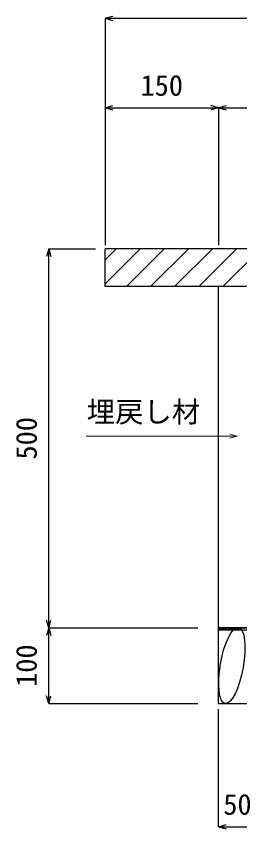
# Model space of a CAD drawing. Units: millimetres, scale not verified. Extents: x -9755 to 16726, y -7413 to 4835.
# Drawn here: x -5120 to -4825, y -275 to 797 of the extents above; entities that cross this region are included whole.
import ezdxf
from ezdxf.enums import TextEntityAlignment as Align

# ---------------------------------------------------------------- set-up
doc = ezdxf.new("R2010")
doc.units = ezdxf.units.MM
doc.header["$LTSCALE"] = 15
for name, color, linetype in [('0-3_鉄筋', 7, 'Continuous'), ('0-5_ｼﾞｮｲﾝﾄ詳細図', 7, 'Continuous'), ('0-6_寸法', 4, 'Continuous'), ('0-B', 4, 'Continuous')]:
    doc.layers.add(name, color=color, linetype=linetype)
doc.layers.add('0-A', color=7, linetype='Continuous', lineweight=18)
doc.styles.add('ＭＳ ゴシック', font='')
doc.styles.get('ＭＳ ゴシック').set_extended_font_data('MS Gothic')

msp = doc.modelspace()

# ---------------------------------------------------------------- linework, layer by layer
at = {"layer": '0-3_鉄筋'}
for p, q in [((-5002.78, 439.91), (-5002.78, 489.91)), ((-4677.78, 489.91), (-5002.78, 489.91)), ((-5002.78, 443.41), (-4956.28, 489.91)), ((-5002.78, 475.23), (-4988.1, 489.91)), ((-4974.46, 439.91), (-4924.46, 489.91)), ((-4942.64, 439.91), (-4892.64, 489.91)), ((-4910.82, 439.91), (-4860.82, 489.91)), ((-4879, 439.91), (-4829, 489.91)), ((-4847.18, 439.91), (-4797.18, 489.91)), ((-4708.04, 439.91), (-5002.78, 439.91)), ((-4852.78, -10.09), (-4852.78, 439.91))]:
    msp.add_line(p, q, dxfattribs=at)
at = {"layer": '0-5_ｼﾞｮｲﾝﾄ詳細図'}
for p, q in [((-4852.78, -110.09), (-4852.78, -10.09)), ((-4302.78, -10.09), (-4852.78, -10.09)), ((-4852.78, -110.09), (-4302.78, -110.09))]:
    msp.add_line(p, q, dxfattribs=at)
msp.add_ellipse((-4835.26, -60.08), major_axis=(8.81, 49.96), ratio=0.3, dxfattribs=at)
at = {"layer": '0-6_寸法'}
for p, q in [((-5002.78, 793.95), (-4992.63, 796.67)), ((-5002.78, 793.95), (-4152.78, 793.95)), ((-5002.78, 793.95), (-4992.63, 791.23)), ((-5002.78, 793.95), (-5002.78, 676.01)), ((-5002.78, 676.01), (-4992.63, 678.72)), ((-5002.78, 676.01), (-4852.78, 676.01)), ((-5002.78, 676.01), (-4992.63, 673.29)), ((-5002.78, 676.01), (-5002.78, 494.53)), ((-4852.78, 676.01), (-4862.92, 678.72)), ((-4852.78, 676.01), (-4862.92, 673.29)), ((-4852.78, 676.01), (-4842.63, 678.72)), ((-4852.78, 676.01), (-4852.78, 494.53)), ((-4852.78, 676.01), (-4302.78, 676.01)), ((-4852.78, 676.01), (-4842.63, 673.29)), ((-5077.33, 489.91), (-5080.04, 479.76)), ((-5077.33, -10.09), (-5077.33, 489.91)), ((-5077.33, 489.91), (-5074.61, 479.76)), ((-5077.33, 489.91), (-5015.41, 489.91)), ((-5077.33, -10.09), (-5080.04, 0.05)), ((-5077.33, -10.09), (-5074.61, 0.05)), ((-5077.33, -10.09), (-5080.04, -20.24)), ((-5077.33, -110.09), (-5077.33, -10.09)), ((-5077.33, -10.09), (-5074.61, -20.24)), ((-5077.33, -10.09), (-4880.16, -10.09)), ((-5077.33, -110.09), (-5080.04, -99.95)), ((-5077.33, -110.09), (-5074.61, -99.95)), ((-5077.33, -110.09), (-4880.16, -110.09)), ((-4852.78, -272.64), (-4852.78, -117.49)), ((-4852.78, -272.64), (-4842.63, -269.92)), ((-4852.78, -272.64), (-4802.78, -272.64)), ((-4852.78, -272.64), (-4842.63, -275.36))]:
    msp.add_line(p, q, dxfattribs=at)
at = {"layer": '0-A'}
msp.add_line((-4827.92, 242.68), (-4838.07, 245.4), dxfattribs=at)
msp.add_lwpolyline([(-5027.79, 242.68), (-4827.92, 242.68), (-4838.07, 239.96)], dxfattribs=at)
at = {"layer": '0-B'}
for p, q in [((-4852.78, -12.16), (-4850.71, -10.09)), ((-4851.79, -13.29), (-4848.59, -10.09)), ((-4849.67, -13.29), (-4846.47, -10.09)), ((-4847.55, -13.29), (-4844.35, -10.09)), ((-4845.42, -13.29), (-4842.22, -10.09)), ((-4843.3, -13.29), (-4840.1, -10.09)), ((-4841.18, -13.29), (-4837.98, -10.09)), ((-4839.06, -13.29), (-4835.86, -10.09)), ((-4836.94, -13.29), (-4833.74, -10.09)), ((-4834.82, -13.29), (-4831.62, -10.09)), ((-4832.7, -13.29), (-4829.5, -10.09)), ((-4830.58, -13.29), (-4827.38, -10.09)), ((-4828.45, -13.29), (-4825.25, -10.09)), ((-4826.33, -13.29), (-4823.13, -10.09))]:
    msp.add_line(p, q, dxfattribs=at)
msp.add_lwpolyline([(-4852.78, -10.09), (-4302.78, -10.09), (-4302.78, -13.29), (-4852.78, -13.29)], close=True, dxfattribs=at)

# ---------------------------------------------------------------- texts
at = {"layer": '0-6_寸法', "style": 'ＭＳ ゴシック'}
for s, p in [('150', (-4955.9, 683.51)), ('50', (-4846.53, -265.14))]:
    msp.add_text(s, height=27.49, dxfattribs=at).set_placement(p, align=Align.BOTTOM_LEFT)
for s, p in [('500', (-5084.83, 211.78)), ('100', (-5084.83, -88.22))]:
    msp.add_text(s, height=27.49, rotation=90, dxfattribs=at).set_placement(p, align=Align.BOTTOM_LEFT)
at = {"layer": '0-A', "color": 4, "style": 'ＭＳ ゴシック'}
msp.add_text('埋戻し材', height=27.49, dxfattribs=at).set_placement((-5027.03, 252.67), align=Align.BOTTOM_LEFT)

doc.saveas('drawing.dxf')
